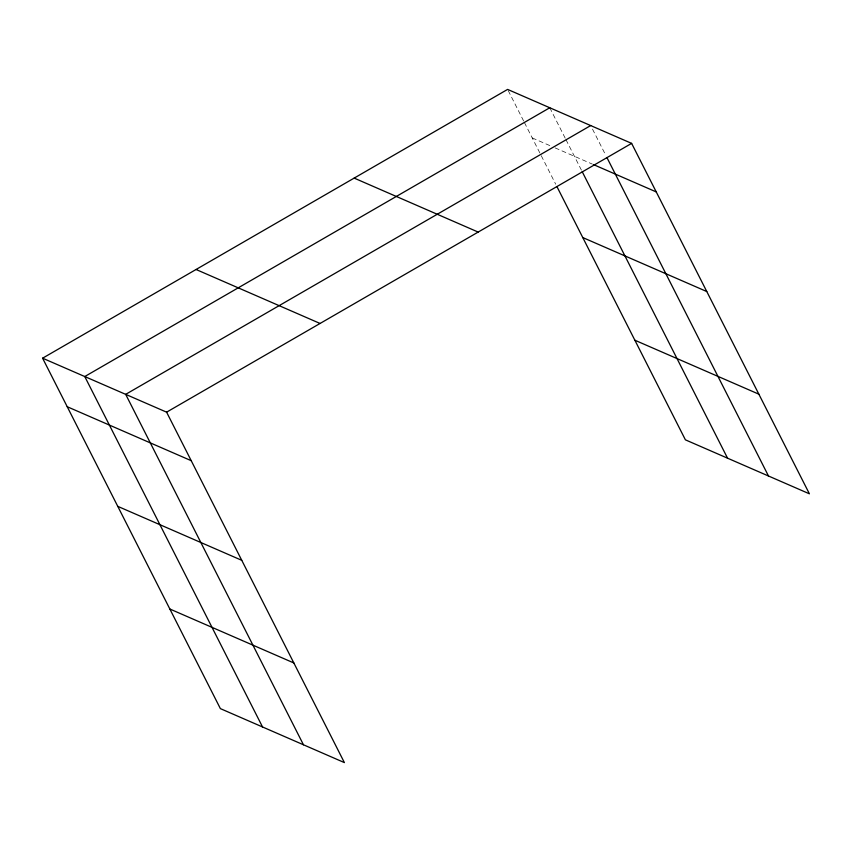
<?xml version="1.0" encoding="UTF-8"?>
<svg xmlns="http://www.w3.org/2000/svg" width="852" height="852" viewBox="0 0 852 852"><rect width="100%" height="100%" fill="white"/><g stroke="black" fill="none" stroke-linecap="round" stroke-linejoin="round"><path stroke-width="0.64" stroke-dasharray="4.26 3.19" d="M532.234 137.939L550.307 145.798M555.121 147.897L592.449 164.148M592.502 129.121L605.708 155.16M549.774 107.757L565.387 138.535M565.994 139.717L581.618 170.517M508.218 90.589L523.831 121.367M524.427 122.55L540.658 154.542M541.265 155.724L555.706 184.192"/><path stroke-width="1.28" d="M42.6 358.191L166.598 412.166L344.389 762.593L220.38 708.619L42.6 358.191L507.611 89.407L631.62 143.381L809.4 493.809L685.402 439.834L556.91 186.567M549.774 107.757L84.763 376.541L262.544 726.969M590.692 125.564L125.681 394.348L303.461 744.786M166.598 412.166L631.62 143.381M593.652 164.67L656.232 191.913M582.779 237.559L706.777 291.533M354.166 178.1L478.164 232.074M634.857 340.214L758.855 394.178M196.056 269.488L320.054 323.462M67.223 406.723L191.221 460.687M117.768 506.344L241.766 560.318M169.836 608.999L293.844 662.962M606.912 157.524L768.483 476.002M582.214 171.71L727.555 458.184"/></g></svg>
